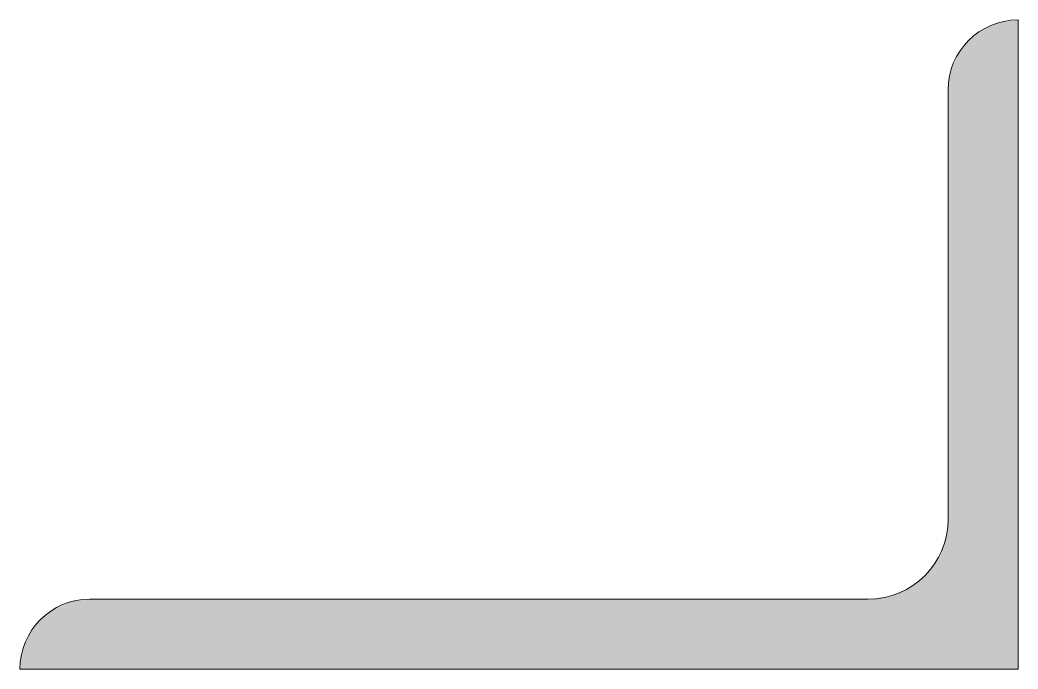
# Model space of a CAD drawing. Header units: metres. Extents: x -100 to 0, y 0 to 65.
import ezdxf

# ---------------------------------------------------------------- set-up
doc = ezdxf.new("R2010")
doc.units = ezdxf.units.M
doc.layers.add('A-DETL-GENF', color=92, linetype='Continuous', lineweight=18)

# ---------------------------------------------------------------- blocks, each defined once
blk = doc.blocks.new('30 L 100x65x7 - L 100x65x7-3344874-00_0 Basismaterialen')
at = {"layer": 'A-DETL-GENF'}
blk.add_hatch(color=256, dxfattribs=at).paths.add_polyline_path([(0, 0), (0, 65), (-1.81, 64.76), (-3.5, 64.06), (-4.95, 62.95), (-6.06, 61.5), (-6.76, 59.81), (-7, 58), (-7, 15), (-7.27, 12.93), (-8.07, 11), (-9.34, 9.34), (-11, 8.07), (-12.93, 7.27), (-15, 7), (-93, 7), (-94.81, 6.76), (-96.5, 6.06), (-97.95, 4.95), (-99.06, 3.5), (-99.76, 1.81), (-100, 0), (-46.15, 0)])
for p, q in [((0, 0), (0, 65)), ((-7, 58), (-7, 15)), ((-15, 7), (-93, 7)), ((-100, 0), (0, 0))]:
    blk.add_line(p, q, dxfattribs=at)
for centre, radius, start, end in [((0, 58), 7, 90, 180), ((-15, 15), 8, 270, 0), ((-93, 0), 7, 90, 180)]:
    blk.add_arc(centre, radius, start, end, dxfattribs=at)

msp = doc.modelspace()

# ---------------------------------------------------------------- block references
msp.add_blockref('30 L 100x65x7 - L 100x65x7-3344874-00_0 Basismaterialen', (0, 0))

doc.saveas('drawing.dxf')
